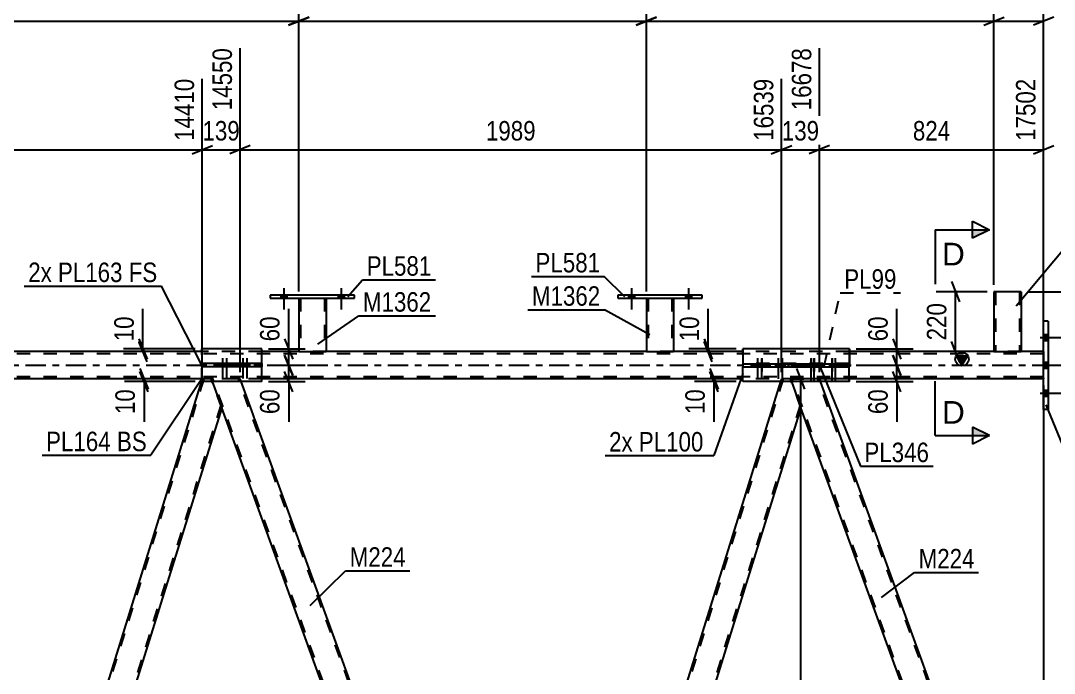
# Model space of a CAD drawing. Header units: millimetres. Extents: x 0 to 841, y 0 to 594.
# Drawn here: x 598.3 to 750.2, y 377.7 to 473.6 of the extents above; entities that cross this region are included whole.
import ezdxf

# ---------------------------------------------------------------- set-up
doc = ezdxf.new("R2010")
doc.units = ezdxf.units.MM
doc.linetypes.add('DXK_LINE_DOT2', pattern=[3.9198, 1.9599, -1.9599])
doc.linetypes.add('DXK_LINE_DOT3', pattern=[5.9187, 2.979, -0.9799, 0.9799, -0.9799])
doc.styles.add('Arial', font='ARIAL.TTF', dxfattribs={"height": 0.2})
doc.styles.add('Arial Narrow', font='ARIALN.TTF', dxfattribs={"height": 0.2})

# ---------------------------------------------------------------- blocks, each defined once
blk = doc.blocks.new('Part-122569384-5553 - 5043')
at = {"color": 7, "linetype": 'DXK_LINE_DOT2'}
for p, q in [((704.43, 420.58), (704.43, 425.38)), ((720.08, 425.38), (704.43, 425.38)), ((720.08, 424.98), (720.08, 420.98)), ((720.06, 420.58), (704.43, 420.58))]:
    blk.add_line(p, q, dxfattribs=at)
at = {"color": 2, "linetype": 'Continuous'}
for p, q in [((720.06, 425.38), (720.08, 425.38)), ((720.08, 425.38), (720.08, 424.98)), ((720.08, 420.58), (720.08, 420.98)), ((720.08, 420.58), (720.06, 420.58))]:
    blk.add_line(p, q, dxfattribs=at)
blk = doc.blocks.new('Part-122569384-5128 - 5043')
at = {"color": 7, "linetype": 'DXK_LINE_DOT2'}
for p, q in [((710.34, 420.98), (673.53, 302.86)), ((710.09, 420.98), (709.97, 420.58)), ((711.41, 420.98), (710.09, 420.98)), ((711.56, 420.58), (711.41, 420.98)), ((712.82, 417.1), (676, 298.98)), ((673.81, 304.57), (673.39, 303.23)), ((678, 304.57), (676.26, 298.98)), ((674.94, 298.98), (673.39, 303.23)), ((676.26, 298.98), (674.94, 298.98))]:
    blk.add_line(p, q, dxfattribs=at)
at = {"color": 2, "linetype": 'Continuous'}
for p, q in [((709.97, 420.58), (673.81, 304.57)), ((711.56, 420.58), (712.96, 416.73)), ((712.96, 416.73), (678, 304.57))]:
    blk.add_line(p, q, dxfattribs=at)
blk = doc.blocks.new('Part-122569384-5507 - 5043')
at = {"color": 2, "linetype": 'Continuous'}
for p, q in [((633.7, 425.38), (624.92, 425.38)), ((624.92, 425.38), (624.92, 420.58)), ((633.7, 423.22), (633.7, 425.38)), ((633.7, 420.58), (633.7, 422.74)), ((633.7, 420.58), (624.92, 420.58))]:
    blk.add_line(p, q, dxfattribs=at)
at = {"color": 7, "linetype": 'DXK_LINE_DOT2'}
blk.add_line((633.7, 422.74), (633.7, 423.22), dxfattribs=at)
blk = doc.blocks.new('Part-122569384-5113 - 5043')
at = {"color": 7, "linetype": 'DXK_LINE_DOT2'}
for p, q in [((630.53, 420.98), (626.28, 420.98)), ((627.82, 416.73), (626.28, 420.98)), ((670.94, 298.98), (626.53, 420.98)), ((674.68, 298.98), (630.28, 420.98)), ((630.68, 420.58), (630.53, 420.98)), ((670.68, 298.98), (668.64, 304.57)), ((674.94, 298.98), (672.9, 304.57)), ((674.94, 298.98), (670.68, 298.98))]:
    blk.add_line(p, q, dxfattribs=at)
at = {"color": 2, "linetype": 'Continuous'}
for p, q in [((672.9, 304.57), (630.68, 420.58)), ((668.64, 304.57), (627.82, 416.73))]:
    blk.add_line(p, q, dxfattribs=at)
blk = doc.blocks.new('Part-122569384-5138 - 5043')
at = {"color": 7, "linetype": 'DXK_LINE_DOT2'}
for p, q in [((711.41, 420.98), (715.67, 420.98)), ((712.96, 416.73), (711.41, 420.98)), ((756.07, 298.98), (711.67, 420.98)), ((759.82, 298.98), (715.41, 420.98)), ((715.67, 420.98), (715.81, 420.58)), ((759.76, 298.98), (759.92, 298.98))]:
    blk.add_line(p, q, dxfattribs=at)
at = {"color": 2, "linetype": 'Continuous'}
for p, q in [((760.07, 298.98), (715.81, 420.58)), ((755.82, 298.98), (712.96, 416.73)), ((759.76, 298.98), (755.82, 298.98)), ((760.03, 298.98), (759.76, 298.98)), ((760.07, 298.98), (760.03, 298.98))]:
    blk.add_line(p, q, dxfattribs=at)
blk = doc.blocks.new('Part-122569384-5143 - 5043')
at = {"color": 2, "linetype": 'Continuous'}
for p, q in [((624.92, 420.84), (588.26, 303.23)), ((626.42, 420.58), (627.82, 416.73)), ((627.82, 416.73), (591.12, 298.98)), ((589.8, 298.98), (588.26, 303.23)), ((591.08, 298.98), (589.8, 298.98)), ((591.12, 298.98), (591.08, 298.98))]:
    blk.add_line(p, q, dxfattribs=at)
at = {"color": 7, "linetype": 'DXK_LINE_DOT2'}
for p, q in [((625.21, 420.98), (588.39, 302.86)), ((624.96, 420.98), (624.92, 420.84)), ((626.28, 420.98), (624.96, 420.98)), ((626.42, 420.58), (626.28, 420.98)), ((627.69, 417.1), (590.87, 298.98)), ((591.12, 298.98), (591.12, 298.98))]:
    blk.add_line(p, q, dxfattribs=at)
blk = doc.blocks.new('Part-122569384-5220 - 5043')
at = {"linetype": 'Continuous'}
blk.add_hatch(color=2, dxfattribs=at).paths.add_polyline_path([(736.62, 422.98), (735.82, 424.38), (737.42, 424.38)])
at = {"color": 7, "linetype": 'DXK_LINE_DOT2'}
for p, q in [((748.62, 424.66), (48.55, 424.66)), ((633.7, 424.98), (624.92, 424.98)), ((643.16, 424.98), (639.16, 424.98)), ((694.24, 424.98), (690.24, 424.98)), ((720.06, 424.98), (704.41, 424.98)), ((745.32, 424.98), (741.32, 424.98)), ((748.62, 424.98), (748.62, 420.98)), ((748.62, 421.3), (48.55, 421.3)), ((720.06, 420.98), (199.29, 420.98)), ((633.7, 420.98), (624.92, 420.98))]:
    blk.add_line(p, q, dxfattribs=at)
at = {"color": 2, "linetype": 'Continuous'}
for p, q in [((624.92, 424.98), (592.08, 424.98)), ((639.16, 424.98), (633.7, 424.98)), ((690.24, 424.98), (643.16, 424.98)), ((704.41, 424.98), (694.24, 424.98)), ((741.32, 424.98), (720.06, 424.98)), ((736.62, 422.98), (735.82, 424.38)), ((735.82, 424.38), (737.42, 424.38)), ((737.42, 424.38), (736.62, 422.98)), ((748.62, 424.98), (745.32, 424.98)), ((624.92, 420.98), (545.4, 420.98)), ((704.41, 420.98), (633.7, 420.98)), ((748.62, 420.98), (720.06, 420.98))]:
    blk.add_line(p, q, dxfattribs=at)
at = {"color": 7, "linetype": 'DXK_LINE_DOT3'}
blk.add_line((48.55, 422.98), (748.62, 422.98), dxfattribs=at)
at = {"color": 2, "linetype": 'Continuous'}
blk.add_circle((736.62, 423.88), 1, dxfattribs=at)
blk = doc.blocks.new('Bolt-122569384-5239 - 5043')
at = {"linetype": 'Continuous'}
for points in [[(687.6, 432.82), (688.48, 432.82), (688.48, 433.3), (687.6, 433.3)], [(696, 432.82), (696.88, 432.82), (696.88, 433.3), (696, 433.3)]]:
    blk.add_hatch(color=1, dxfattribs=at).paths.add_polyline_path(points)
at = {"color": 1, "linetype": 'Continuous'}
for p, q in [((687.6, 433.3), (687.6, 432.82)), ((688.04, 434.3), (688.04, 431.18)), ((688.48, 433.3), (688.48, 432.82)), ((696, 433.3), (696, 432.82)), ((696.44, 434.3), (696.44, 431.18)), ((696.88, 433.3), (696.88, 432.82))]:
    blk.add_line(p, q, dxfattribs=at)
blk = doc.blocks.new('Bolt-122569384-5240 - 5043')
at = {"linetype": 'Continuous'}
for points in [[(687.6, 432.82), (688.48, 432.82), (688.48, 433.3), (687.6, 433.3)], [(696, 432.82), (696.88, 432.82), (696.88, 433.3), (696, 433.3)]]:
    blk.add_hatch(color=1, dxfattribs=at).paths.add_polyline_path(points)
at = {"color": 1, "linetype": 'Continuous'}
for p, q in [((687.6, 433.3), (687.6, 432.82)), ((688.04, 434.3), (688.04, 431.18)), ((688.48, 433.3), (688.48, 432.82)), ((696, 433.3), (696, 432.82)), ((696.44, 434.3), (696.44, 431.18)), ((696.88, 433.3), (696.88, 432.82))]:
    blk.add_line(p, q, dxfattribs=at)
blk = doc.blocks.new('Bolt-122569384-5241 - 5043')
at = {"linetype": 'Continuous'}
for points in [[(636.52, 432.82), (637.4, 432.82), (637.4, 433.3), (636.52, 433.3)], [(644.92, 432.82), (645.8, 432.82), (645.8, 433.3), (644.92, 433.3)]]:
    blk.add_hatch(color=1, dxfattribs=at).paths.add_polyline_path(points)
at = {"color": 1, "linetype": 'Continuous'}
for p, q in [((636.52, 433.3), (636.52, 432.82)), ((636.96, 434.3), (636.96, 431.18)), ((637.4, 433.3), (637.4, 432.82)), ((644.92, 433.3), (644.92, 432.82)), ((645.36, 434.3), (645.36, 431.18)), ((645.8, 433.3), (645.8, 432.82))]:
    blk.add_line(p, q, dxfattribs=at)
blk = doc.blocks.new('Part-122569384-5256 - 5043')
at = {"color": 2, "linetype": 'Continuous'}
for p, q in [((749.26, 429.48), (748.62, 429.48)), ((748.62, 416.48), (748.62, 429.48)), ((749.26, 429.48), (749.26, 416.48)), ((749.26, 416.48), (748.62, 416.48))]:
    blk.add_line(p, q, dxfattribs=at)
blk = doc.blocks.new('Part-122569384-5305 - 5043')
at = {"color": 2, "linetype": 'Continuous'}
for p, q in [((686.04, 433.3), (686.04, 432.82)), ((698.44, 433.3), (686.04, 433.3)), ((698.44, 432.82), (698.44, 433.3)), ((686.04, 432.82), (698.44, 432.82))]:
    blk.add_line(p, q, dxfattribs=at)
blk = doc.blocks.new('Part-122569384-5310 - 5043')
at = {"color": 2, "linetype": 'Continuous'}
for p, q in [((690.24, 432.82), (690.24, 424.98)), ((694.24, 432.82), (694.24, 424.98)), ((690.24, 424.98), (694.24, 424.98))]:
    blk.add_line(p, q, dxfattribs=at)
at = {"color": 7, "linetype": 'DXK_LINE_DOT2'}
for p, q in [((690.24, 432.82), (694.24, 432.82)), ((690.24, 432.82), (690.24, 432.82)), ((690.24, 432.82), (690.24, 432.82)), ((690.48, 432.82), (690.48, 424.98)), ((694, 432.82), (694, 424.98)), ((694.24, 432.82), (694.24, 432.82)), ((694.24, 432.82), (694.24, 432.82)), ((693.94, 424.98), (693.98, 424.98)), ((693.94, 424.98), (693.98, 424.98)), ((693.98, 424.98), (694, 424.98)), ((693.98, 424.98), (694, 424.98))]:
    blk.add_line(p, q, dxfattribs=at)
blk = doc.blocks.new('Part-122569384-5315 - 5043')
at = {"color": 2, "linetype": 'Continuous'}
for p, q in [((634.96, 433.3), (634.96, 432.82)), ((647.36, 433.3), (634.96, 433.3)), ((647.36, 432.82), (647.36, 433.3)), ((634.96, 432.82), (647.36, 432.82))]:
    blk.add_line(p, q, dxfattribs=at)
blk = doc.blocks.new('Part-122569384-5320 - 5043')
at = {"color": 2, "linetype": 'Continuous'}
for p, q in [((639.16, 432.82), (639.16, 424.98)), ((643.16, 432.82), (643.16, 424.98)), ((639.16, 424.98), (643.16, 424.98))]:
    blk.add_line(p, q, dxfattribs=at)
at = {"color": 7, "linetype": 'DXK_LINE_DOT2'}
for p, q in [((639.16, 432.82), (643.16, 432.82)), ((639.16, 432.82), (639.16, 432.82)), ((639.16, 432.82), (639.16, 432.82)), ((639.4, 432.82), (639.4, 424.98)), ((642.92, 432.82), (642.92, 424.98)), ((643.16, 432.82), (643.16, 432.82)), ((643.16, 432.82), (643.16, 432.82)), ((642.86, 424.98), (642.9, 424.98)), ((642.86, 424.98), (642.9, 424.98)), ((642.9, 424.98), (642.92, 424.98)), ((642.9, 424.98), (642.92, 424.98))]:
    blk.add_line(p, q, dxfattribs=at)
blk = doc.blocks.new('Bolt-122569384-5468 - 5043')
at = {"linetype": 'Continuous'}
for points in [[(714.77, 423.16), (714.05, 423.16), (714.05, 422.68), (714.77, 422.68)], [(715.22, 423.16), (714.5, 423.16), (714.5, 422.68), (715.22, 422.68)], [(717.86, 423.16), (717.14, 423.16), (717.14, 422.68), (717.86, 422.68)], [(718.32, 423.16), (717.6, 423.16), (717.6, 422.68), (718.32, 422.68)]]:
    blk.add_hatch(color=1, dxfattribs=at).paths.add_polyline_path(points)
at = {"color": 1, "linetype": 'Continuous'}
for p, q in [((714.41, 423.96), (714.41, 420.76)), ((714.86, 423.96), (714.86, 420.76)), ((717.5, 423.96), (717.5, 420.76)), ((717.96, 423.96), (717.96, 420.76)), ((714.05, 423.16), (714.05, 422.68)), ((714.5, 423.16), (714.5, 422.68)), ((714.77, 423.16), (714.77, 422.68)), ((715.22, 423.16), (715.22, 422.68)), ((717.14, 423.16), (717.14, 422.68)), ((717.6, 423.16), (717.6, 422.68)), ((717.86, 423.16), (717.86, 422.68)), ((718.32, 423.16), (718.32, 422.68))]:
    blk.add_line(p, q, dxfattribs=at)
blk = doc.blocks.new('Part-122569384-5474 - 5043')
at = {"color": 2, "linetype": 'Continuous'}
for p, q in [((624.92, 422.74), (624.92, 423.22)), ((633.7, 423.22), (624.92, 423.22)), ((633.7, 422.74), (624.92, 422.74)), ((627.29, 422.74), (627.29, 423.22)), ((633.7, 422.74), (633.7, 423.22))]:
    blk.add_line(p, q, dxfattribs=at)
blk = doc.blocks.new('Bolt-122569384-5359 - 5043')
at = {"linetype": 'Continuous'}
for points in [[(749.26, 426.64), (749.26, 427.52), (748.62, 427.52), (748.62, 426.64)], [(749.26, 426.64), (749.26, 427.52), (748.62, 427.52), (748.62, 426.64)], [(749.26, 426.64), (749.26, 427.52), (748.62, 427.52), (748.62, 426.64)], [(749.26, 422.54), (749.26, 423.42), (748.62, 423.42), (748.62, 422.54)], [(749.26, 422.54), (749.26, 423.42), (748.62, 423.42), (748.62, 422.54)], [(749.26, 418.44), (749.26, 419.32), (748.62, 419.32), (748.62, 418.44)], [(749.26, 418.44), (749.26, 419.32), (748.62, 419.32), (748.62, 418.44)], [(749.26, 418.44), (749.26, 419.32), (748.62, 419.32), (748.62, 418.44)]]:
    blk.add_hatch(color=1, dxfattribs=at).paths.add_polyline_path(points)
at = {"color": 1, "linetype": 'Continuous'}
for p, q in [((748.1, 427.08), (751.42, 427.08)), ((748.1, 427.08), (751.42, 427.08)), ((748.1, 427.08), (751.42, 427.08)), ((748.62, 427.52), (749.26, 427.52)), ((748.62, 427.52), (749.26, 427.52)), ((748.62, 427.52), (749.26, 427.52)), ((748.62, 426.64), (749.26, 426.64)), ((748.62, 426.64), (749.26, 426.64)), ((748.62, 426.64), (749.26, 426.64)), ((748.1, 422.98), (751.42, 422.98)), ((748.1, 422.98), (751.42, 422.98)), ((748.62, 423.42), (749.26, 423.42)), ((748.62, 423.42), (749.26, 423.42)), ((748.62, 422.54), (749.26, 422.54)), ((748.62, 422.54), (749.26, 422.54)), ((748.62, 419.32), (749.26, 419.32)), ((748.62, 419.32), (749.26, 419.32)), ((748.62, 419.32), (749.26, 419.32)), ((748.1, 418.88), (751.42, 418.88)), ((748.1, 418.88), (751.42, 418.88)), ((748.1, 418.88), (751.42, 418.88)), ((748.62, 418.44), (749.26, 418.44)), ((748.62, 418.44), (749.26, 418.44)), ((748.62, 418.44), (749.26, 418.44))]:
    blk.add_line(p, q, dxfattribs=at)
blk = doc.blocks.new('Part-122569384-5376 - 5043')
at = {"color": 7, "linetype": 'DXK_LINE_DOT2'}
for p, q in [((720.08, 423.22), (704.43, 423.22)), ((704.43, 423.22), (704.43, 422.74)), ((720.08, 422.74), (704.43, 422.74)), ((711.14, 423.22), (711.14, 422.74)), ((713.51, 422.74), (713.51, 423.22)), ((720.08, 423.22), (720.08, 422.74))]:
    blk.add_line(p, q, dxfattribs=at)
blk = doc.blocks.new('Part-122569384-5409 - 5043')
at = {"color": 2, "linetype": 'Continuous'}
for p, q in [((741.32, 433.78), (741.32, 424.98)), ((745.32, 433.78), (741.32, 433.78)), ((745.32, 433.78), (745.32, 424.98)), ((741.32, 424.98), (745.32, 424.98))]:
    blk.add_line(p, q, dxfattribs=at)
at = {"color": 7, "linetype": 'DXK_LINE_DOT2'}
for p, q in [((741.56, 433.78), (741.56, 424.98)), ((745.01, 433.78), (745.02, 433.78)), ((745.02, 433.78), (745.06, 433.78)), ((745.06, 433.78), (745.08, 433.78)), ((745.08, 433.78), (745.08, 424.98)), ((745.06, 424.98), (745.02, 424.98)), ((745.06, 424.98), (745.02, 424.98)), ((745.08, 424.98), (745.06, 424.98)), ((745.06, 424.98), (745.08, 424.98))]:
    blk.add_line(p, q, dxfattribs=at)
blk = doc.blocks.new('Part-122569384-5425 - 5043')
at = {"color": 2, "linetype": 'Continuous'}
for p, q in [((720.06, 423.16), (704.41, 423.16)), ((704.41, 423.16), (704.41, 422.68)), ((720.06, 422.68), (704.41, 422.68)), ((711.13, 422.68), (711.13, 423.16)), ((713.48, 422.68), (713.48, 423.16)), ((720.06, 422.68), (720.06, 423.16))]:
    blk.add_line(p, q, dxfattribs=at)
blk = doc.blocks.new('Part-122569384-5430 - 5043')
at = {"color": 2, "linetype": 'Continuous'}
for p, q in [((720.06, 425.38), (704.41, 425.38)), ((704.41, 425.38), (704.41, 423.16)), ((720.06, 425.38), (720.06, 423.16)), ((704.41, 420.58), (704.41, 422.68)), ((720.06, 420.58), (720.06, 422.68)), ((720.06, 420.58), (704.41, 420.58))]:
    blk.add_line(p, q, dxfattribs=at)
at = {"color": 7, "linetype": 'DXK_LINE_DOT2'}
for p, q in [((704.41, 423.16), (704.41, 422.68)), ((720.06, 422.68), (720.06, 423.16))]:
    blk.add_line(p, q, dxfattribs=at)
blk = doc.blocks.new('Bolt-122569384-5467 - 5043')
at = {"linetype": 'Continuous'}
for points in [[(706.93, 423.16), (706.21, 423.16), (706.21, 422.68), (706.93, 422.68)], [(707.53, 423.16), (706.81, 423.16), (706.81, 422.68), (707.53, 422.68)], [(709.95, 423.16), (709.23, 423.16), (709.23, 422.68), (709.95, 422.68)], [(710.55, 423.16), (709.83, 423.16), (709.83, 422.68), (710.55, 422.68)]]:
    blk.add_hatch(color=1, dxfattribs=at).paths.add_polyline_path(points)
at = {"color": 1, "linetype": 'Continuous'}
for p, q in [((706.57, 423.96), (706.57, 420.96)), ((707.17, 423.96), (707.17, 420.96)), ((709.59, 423.96), (709.59, 420.96)), ((710.19, 423.96), (710.19, 420.96)), ((706.21, 423.16), (706.21, 422.68)), ((706.81, 423.16), (706.81, 422.68)), ((706.93, 423.16), (706.93, 422.68)), ((707.53, 423.16), (707.53, 422.68)), ((709.23, 423.16), (709.23, 422.68)), ((709.83, 423.16), (709.83, 422.68)), ((709.95, 423.16), (709.95, 422.68)), ((710.55, 423.16), (710.55, 422.68))]:
    blk.add_line(p, q, dxfattribs=at)
blk = doc.blocks.new('Bolt-122569384-5497 - 5043')
at = {"linetype": 'Continuous'}
for points in [[(636.52, 432.82), (637.4, 432.82), (637.4, 433.3), (636.52, 433.3)], [(644.92, 432.82), (645.8, 432.82), (645.8, 433.3), (644.92, 433.3)]]:
    blk.add_hatch(color=1, dxfattribs=at).paths.add_polyline_path(points)
at = {"color": 1, "linetype": 'Continuous'}
for p, q in [((636.52, 433.3), (636.52, 432.82)), ((636.96, 434.3), (636.96, 431.18)), ((637.4, 433.3), (637.4, 432.82)), ((644.92, 433.3), (644.92, 432.82)), ((645.36, 434.3), (645.36, 431.18)), ((645.8, 433.3), (645.8, 432.82))]:
    blk.add_line(p, q, dxfattribs=at)
blk = doc.blocks.new('Bolt-122569384-5508 - 5043')
at = {"linetype": 'Continuous'}
for points in [[(628.28, 423.22), (627.56, 423.22), (627.56, 422.74), (628.28, 422.74)], [(628.88, 423.22), (628.16, 423.22), (628.16, 422.74), (628.88, 422.74)], [(631.29, 423.22), (630.57, 423.22), (630.57, 422.74), (631.29, 422.74)], [(631.89, 423.22), (631.17, 423.22), (631.17, 422.74), (631.89, 422.74)]]:
    blk.add_hatch(color=1, dxfattribs=at).paths.add_polyline_path(points)
at = {"color": 1, "linetype": 'Continuous'}
for p, q in [((627.92, 424.02), (627.92, 421.02)), ((628.52, 424.02), (628.52, 421.02)), ((630.93, 424.02), (630.93, 421.02)), ((631.53, 424.02), (631.53, 421.02)), ((627.56, 423.22), (627.56, 422.74)), ((628.16, 423.22), (628.16, 422.74)), ((628.28, 423.22), (628.28, 422.74)), ((628.88, 423.22), (628.88, 422.74)), ((630.57, 423.22), (630.57, 422.74)), ((631.17, 423.22), (631.17, 422.74)), ((631.29, 423.22), (631.29, 422.74)), ((631.89, 423.22), (631.89, 422.74))]:
    blk.add_line(p, q, dxfattribs=at)
blk = doc.blocks.new('Part-122569384-5514 - 5043')
at = {"color": 7, "linetype": 'DXK_LINE_DOT2'}
for p, q in [((633.7, 423.22), (624.92, 423.22)), ((624.92, 423.22), (624.92, 422.74)), ((633.7, 422.74), (624.92, 422.74)), ((627.29, 423.22), (627.29, 422.74)), ((633.7, 423.22), (633.7, 422.74))]:
    blk.add_line(p, q, dxfattribs=at)
blk = doc.blocks.new('Part-122569384-5519 - 5043')
at = {"color": 7, "linetype": 'DXK_LINE_DOT2'}
for p, q in [((624.92, 420.58), (624.92, 425.38)), ((633.7, 425.38), (624.92, 425.38)), ((633.7, 420.98), (633.7, 424.98)), ((633.7, 420.58), (624.92, 420.58))]:
    blk.add_line(p, q, dxfattribs=at)
at = {"color": 2, "linetype": 'Continuous'}
for p, q in [((633.7, 425.38), (633.7, 425.38)), ((633.7, 424.98), (633.7, 425.38)), ((633.7, 420.58), (633.7, 420.98)), ((633.7, 420.58), (633.7, 420.58))]:
    blk.add_line(p, q, dxfattribs=at)
blk = doc.blocks.new('Bolt-122569384-5520 - 5043')
at = {"color": 1, "linetype": 'DXK_LINE_DOT2'}
for p, q in [((627.92, 424.02), (627.92, 421.02)), ((628.52, 424.02), (628.52, 421.02)), ((630.93, 424.02), (630.93, 421.02)), ((631.53, 424.02), (631.53, 421.02)), ((627.56, 423.22), (627.56, 422.74)), ((628.16, 423.22), (628.16, 422.74)), ((628.28, 423.22), (628.28, 422.74)), ((628.88, 423.22), (628.88, 422.74)), ((630.57, 423.22), (630.57, 422.74)), ((631.17, 423.22), (631.17, 422.74)), ((631.29, 423.22), (631.29, 422.74)), ((631.89, 423.22), (631.89, 422.74))]:
    blk.add_line(p, q, dxfattribs=at)
blk = doc.blocks.new('Bolt-122569384-5554 - 5043')
at = {"color": 1, "linetype": 'DXK_LINE_DOT2'}
for p, q in [((706.59, 424.02), (706.59, 421.02)), ((707.19, 424.02), (707.19, 421.02)), ((709.61, 424.02), (709.61, 421.02)), ((710.21, 424.02), (710.21, 421.02)), ((706.23, 423.22), (706.23, 422.74)), ((706.83, 423.22), (706.83, 422.74)), ((706.95, 423.22), (706.95, 422.74)), ((707.55, 423.22), (707.55, 422.74)), ((709.25, 423.22), (709.25, 422.74)), ((709.85, 423.22), (709.85, 422.74)), ((709.97, 423.22), (709.97, 422.74)), ((710.57, 423.22), (710.57, 422.74))]:
    blk.add_line(p, q, dxfattribs=at)
blk = doc.blocks.new('Bolt-122569384-5555 - 5043')
at = {"color": 1, "linetype": 'DXK_LINE_DOT2'}
for p, q in [((714.43, 424.02), (714.43, 421.02)), ((714.89, 424.02), (714.89, 421.02)), ((717.52, 424.02), (717.52, 421.02)), ((717.98, 424.02), (717.98, 421.02)), ((714.07, 423.22), (714.07, 422.74)), ((714.53, 423.22), (714.53, 422.74)), ((714.79, 423.22), (714.79, 422.74)), ((715.25, 423.22), (715.25, 422.74)), ((717.16, 423.22), (717.16, 422.74)), ((717.62, 423.22), (717.62, 422.74)), ((717.88, 423.22), (717.88, 422.74)), ((718.34, 423.22), (718.34, 422.74))]:
    blk.add_line(p, q, dxfattribs=at)
blk = doc.blocks.new('StraightDimension-122569384-6138 - 5043')
at = {"color": 7, "linetype": 'Continuous'}
for p, q in [((630.53, 421.98), (630.53, 469.61)), ((624.96, 421.98), (624.96, 465.11)), ((623.46, 454.07), (626.46, 455.27)), ((624.96, 454.67), (630.53, 454.67)), ((632.03, 455.27), (629.03, 454.07))]:
    blk.add_line(p, q, dxfattribs=at)
at = {"color": 0}
blk.add_wipeout([(631.09, 455.42), (631.09, 459.62), (624.4, 459.62), (624.4, 455.42)], dxfattribs=at)
at = {"color": 3, "style": 'Arial Narrow'}
blk.add_text('139', height=2.863, dxfattribs=at).set_placement((625, 456.02))
at = {"color": 0, "linetype": 'Continuous'}
blk.add_wipeout([(629.93, 470.21), (625.73, 470.21), (625.73, 459.87), (629.93, 459.87)], dxfattribs=at)
at = {"color": 3, "linetype": 'Continuous', "style": 'Arial Narrow'}
blk.add_text('14550', height=2.863, rotation=90.0002, dxfattribs=at).set_placement((629.33, 460.47))
blk = doc.blocks.new('StraightDimension-122569384-6088 - 5043')
at = {"color": 7, "linetype": 'Continuous'}
for p, q in [((715.67, 421.98), (715.67, 469.61)), ((748.62, 425.98), (748.62, 465.11)), ((717.17, 455.27), (714.17, 454.07)), ((715.67, 454.67), (748.62, 454.67)), ((747.12, 454.07), (750.12, 455.27))]:
    blk.add_line(p, q, dxfattribs=at)
at = {"color": 0, "linetype": 'Continuous'}
blk.add_wipeout([(748.02, 465.71), (743.82, 465.71), (743.82, 455.37), (748.02, 455.37)], dxfattribs=at)
at = {"color": 0}
blk.add_wipeout([(735.49, 455.42), (735.49, 459.62), (728.8, 459.62), (728.8, 455.42)], dxfattribs=at)
at = {"color": 3, "linetype": 'Continuous', "style": 'Arial Narrow'}
blk.add_text('17502', height=2.863, rotation=90.0002, dxfattribs=at).set_placement((747.42, 455.97))
at = {"color": 3, "style": 'Arial Narrow'}
blk.add_text('824', height=2.863, dxfattribs=at).set_placement((729.4, 456.02))
blk = doc.blocks.new('StraightDimension-122569384-6355 - 5043')
at = {"color": 7, "linetype": 'Continuous'}
for p, q in [((713.54, 419.48), (712.34, 422.48)), ((720.22, 420.98), (710.09, 420.98)), ((712.94, 298.98), (712.94, 420.98)), ((712.34, 300.48), (713.54, 297.48)), ((720.22, 298.98), (710.09, 298.98))]:
    blk.add_line(p, q, dxfattribs=at)
at = {"color": 0}
blk.add_wipeout([(712.19, 364.24), (707.99, 364.24), (707.99, 355.72), (712.19, 355.72)], dxfattribs=at)
at = {"color": 3, "style": 'Arial Narrow'}
blk.add_text('3050', height=2.863, rotation=90.0002, dxfattribs=at).set_placement((711.59, 356.32))
blk = doc.blocks.new('StraightDimension-122569384-6100 - 5043')
at = {"color": 7, "linetype": 'Continuous'}
for p, q in [((715.67, 421.98), (715.67, 469.61)), ((710.09, 421.98), (710.09, 465.11)), ((708.59, 454.07), (711.59, 455.27)), ((710.09, 454.67), (715.67, 454.67)), ((717.17, 455.27), (714.17, 454.07))]:
    blk.add_line(p, q, dxfattribs=at)
at = {"color": 0}
blk.add_wipeout([(716.22, 455.42), (716.22, 459.62), (709.54, 459.62), (709.54, 455.42)], dxfattribs=at)
at = {"color": 3, "style": 'Arial Narrow'}
blk.add_text('139', height=2.863, dxfattribs=at).set_placement((710.14, 456.02))
at = {"color": 0, "linetype": 'Continuous'}
blk.add_wipeout([(715.07, 470.21), (710.87, 470.21), (710.87, 459.87), (715.07, 459.87)], dxfattribs=at)
at = {"color": 3, "linetype": 'Continuous', "style": 'Arial Narrow'}
blk.add_text('16678', height=2.863, rotation=90.0002, dxfattribs=at).set_placement((714.47, 460.47))
blk = doc.blocks.new('StraightDimension-122569384-5670 - 5043')
at = {"color": 7, "linetype": 'Continuous'}
for p, q in [((615.65, 426.88), (616.85, 423.88)), ((623.92, 425.38), (613.4, 425.38)), ((616.85, 423.48), (615.65, 426.48)), ((616.25, 424.98), (616.25, 425.38)), ((623.92, 424.98), (613.4, 424.98))]:
    blk.add_line(p, q, dxfattribs=at)
at = {"color": 0}
blk.add_wipeout([(615.5, 430.76), (611.3, 430.76), (611.3, 425.9), (615.5, 425.9)], dxfattribs=at)
at = {"color": 7, "linetype": 'Continuous'}
blk.add_line((616.25, 425.38), (616.25, 431.28), dxfattribs=at)
blk.add_line((616.25, 425.38), (616.25, 431.28), dxfattribs=at)
at = {"color": 3, "style": 'Arial Narrow'}
blk.add_text('10', height=2.863, rotation=90.0002, dxfattribs=at).set_placement((614.9, 426.5))
blk = doc.blocks.new('StraightDimension-122569384-15900 - 5043')
at = {"color": 7, "linetype": 'Continuous'}
for p, q in [((698.72, 426.88), (699.92, 423.88)), ((703.43, 425.38), (696.47, 425.38)), ((699.92, 423.48), (698.72, 426.48)), ((699.32, 424.98), (699.32, 425.38)), ((703.41, 424.98), (696.47, 424.98))]:
    blk.add_line(p, q, dxfattribs=at)
at = {"color": 0}
blk.add_wipeout([(698.57, 430.76), (694.37, 430.76), (694.37, 425.9), (698.57, 425.9)], dxfattribs=at)
at = {"color": 7, "linetype": 'Continuous'}
blk.add_line((699.32, 425.38), (699.32, 431.29), dxfattribs=at)
blk.add_line((699.32, 425.38), (699.32, 431.29), dxfattribs=at)
at = {"color": 3, "style": 'Arial Narrow'}
blk.add_text('10', height=2.863, rotation=90.0002, dxfattribs=at).set_placement((697.97, 426.5))
blk = doc.blocks.new('StraightDimension-122569384-6476 - 5043')
at = {"color": 7, "linetype": 'Continuous'}
for p, q in [((588.08, 433.82), (588.08, 484.01)), ((639.16, 433.82), (639.16, 484.01)), ((589.58, 474.17), (586.58, 472.97)), ((637.66, 472.97), (640.66, 474.17)), ((588.08, 473.57), (639.16, 473.57))]:
    blk.add_line(p, q, dxfattribs=at)
at = {"color": 0, "linetype": 'Continuous'}
blk.add_wipeout([(638.56, 484.61), (634.36, 484.61), (634.36, 474.27), (638.56, 474.27)], dxfattribs=at)
at = {"color": 0}
blk.add_wipeout([(617.87, 474.32), (617.87, 478.52), (609.36, 478.52), (609.36, 474.32)], dxfattribs=at)
at = {"color": 3, "linetype": 'Continuous', "style": 'Arial Narrow'}
blk.add_text('14765', height=2.863, rotation=90.0002, dxfattribs=at).set_placement((637.96, 474.87))
at = {"color": 3, "style": 'Arial Narrow'}
blk.add_text('1277', height=2.863, dxfattribs=at).set_placement((609.96, 474.92))
blk = doc.blocks.new('StraightDimension-122569384-5874 - 5043')
at = {"color": 7, "linetype": 'Continuous'}
for p, q in [((811.8, 432.28), (810.6, 435.28)), ((746.32, 433.78), (813.6, 433.78)), ((811.2, 289.37), (811.2, 433.78)), ((810.6, 290.87), (811.8, 287.87)), ((682.14, 289.37), (813.6, 289.37))]:
    blk.add_line(p, q, dxfattribs=at)
at = {"color": 0}
blk.add_wipeout([(810.45, 365.83), (806.25, 365.83), (806.25, 357.32), (810.45, 357.32)], dxfattribs=at)
at = {"color": 3, "style": 'Arial Narrow'}
blk.add_text('3610', height=2.863, rotation=90.0002, dxfattribs=at).set_placement((809.85, 357.92))
blk = doc.blocks.new('StraightDimension-122569384-5645 - 5043')
at = {"color": 7, "linetype": 'Continuous'}
for p, q in [((615.81, 422.48), (617.01, 419.48)), ((623.92, 420.98), (613.56, 420.98)), ((617.01, 419.08), (615.81, 422.08)), ((616.41, 420.58), (616.41, 420.98)), ((623.92, 420.58), (613.56, 420.58))]:
    blk.add_line(p, q, dxfattribs=at)
at = {"color": 0}
blk.add_wipeout([(615.66, 420.05), (611.46, 420.05), (611.46, 415.2), (615.66, 415.2)], dxfattribs=at)
at = {"color": 7, "linetype": 'Continuous'}
blk.add_line((616.41, 420.58), (616.41, 414.67), dxfattribs=at)
blk.add_line((616.41, 420.58), (616.41, 414.67), dxfattribs=at)
at = {"color": 3, "style": 'Arial Narrow'}
blk.add_text('10', height=2.863, rotation=90.0002, dxfattribs=at).set_placement((615.06, 415.8))
blk = doc.blocks.new('StraightDimension-122569384-5743 - 5043')
at = {"color": 7, "linetype": 'Continuous'}
for p, q in [((726.45, 426.88), (727.65, 423.88)), ((721.06, 425.38), (729.45, 425.38)), ((727.05, 422.98), (727.05, 425.38)), ((727.65, 421.48), (726.45, 424.48)), ((721.06, 422.98), (729.45, 422.98))]:
    blk.add_line(p, q, dxfattribs=at)
at = {"color": 0}
blk.add_wipeout([(726.3, 430.76), (722.1, 430.76), (722.1, 425.9), (726.3, 425.9)], dxfattribs=at)
at = {"color": 7, "linetype": 'Continuous'}
blk.add_line((727.05, 425.38), (727.05, 431.29), dxfattribs=at)
blk.add_line((727.05, 425.38), (727.05, 431.29), dxfattribs=at)
at = {"color": 3, "style": 'Arial Narrow'}
blk.add_text('60', height=2.863, rotation=90.0002, dxfattribs=at).set_placement((725.7, 426.5))
blk = doc.blocks.new('StraightDimension-122569384-5755 - 5043')
at = {"color": 7, "linetype": 'Continuous'}
for p, q in [((726.45, 424.48), (727.65, 421.48)), ((721.06, 422.98), (729.45, 422.98)), ((727.05, 420.58), (727.05, 422.98)), ((727.65, 419.08), (726.45, 422.08)), ((721.06, 420.58), (729.45, 420.58))]:
    blk.add_line(p, q, dxfattribs=at)
at = {"color": 0}
blk.add_wipeout([(726.3, 420.05), (722.1, 420.05), (722.1, 415.2), (726.3, 415.2)], dxfattribs=at)
at = {"color": 7, "linetype": 'Continuous'}
blk.add_line((727.05, 420.58), (727.05, 414.67), dxfattribs=at)
blk.add_line((727.05, 420.58), (727.05, 414.67), dxfattribs=at)
at = {"color": 3, "style": 'Arial Narrow'}
blk.add_text('60', height=2.863, rotation=90.0002, dxfattribs=at).set_placement((725.7, 415.8))
blk = doc.blocks.new('StraightDimension-122569384-5863 - 5043')
at = {"color": 7, "linetype": 'Continuous'}
for p, q in [((735.07, 435.28), (736.27, 432.28)), ((740.32, 433.78), (732.82, 433.78)), ((735.67, 424.98), (735.67, 433.78)), ((736.27, 423.48), (735.07, 426.48)), ((740.32, 424.98), (732.82, 424.98))]:
    blk.add_line(p, q, dxfattribs=at)
at = {"color": 0}
blk.add_wipeout([(734.92, 432.72), (730.72, 432.72), (730.72, 426.04), (734.92, 426.04)], dxfattribs=at)
at = {"color": 3, "style": 'Arial Narrow'}
blk.add_text('220', height=2.863, rotation=90.0002, dxfattribs=at).set_placement((734.32, 426.64))
blk = doc.blocks.new('StraightDimension-122569384-5888 - 5043')
at = {"color": 7, "linetype": 'Continuous'}
for p, q in [((637.07, 426.88), (638.27, 423.88)), ((634.7, 425.38), (640.07, 425.38)), ((637.67, 422.98), (637.67, 425.38)), ((638.27, 421.48), (637.07, 424.48)), ((634.7, 422.98), (640.07, 422.98))]:
    blk.add_line(p, q, dxfattribs=at)
at = {"color": 0}
blk.add_wipeout([(636.92, 430.76), (632.72, 430.76), (632.72, 425.9), (636.92, 425.9)], dxfattribs=at)
at = {"color": 7, "linetype": 'Continuous'}
blk.add_line((637.67, 425.38), (637.67, 431.28), dxfattribs=at)
blk.add_line((637.67, 425.38), (637.67, 431.28), dxfattribs=at)
at = {"color": 3, "style": 'Arial Narrow'}
blk.add_text('60', height=2.863, rotation=90.0002, dxfattribs=at).set_placement((636.32, 426.5))
blk = doc.blocks.new('StraightDimension-122569384-5897 - 5043')
at = {"color": 7, "linetype": 'Continuous'}
for p, q in [((637.07, 424.48), (638.27, 421.48)), ((634.7, 422.98), (640.07, 422.98)), ((637.67, 420.58), (637.67, 422.98)), ((638.27, 419.08), (637.07, 422.08)), ((634.7, 420.58), (640.07, 420.58))]:
    blk.add_line(p, q, dxfattribs=at)
at = {"color": 0}
blk.add_wipeout([(636.92, 420.05), (632.72, 420.05), (632.72, 415.2), (636.92, 415.2)], dxfattribs=at)
at = {"color": 7, "linetype": 'Continuous'}
blk.add_line((637.67, 420.58), (637.67, 414.67), dxfattribs=at)
blk.add_line((637.67, 420.58), (637.67, 414.67), dxfattribs=at)
at = {"color": 3, "style": 'Arial Narrow'}
blk.add_text('60', height=2.863, rotation=90.0002, dxfattribs=at).set_placement((636.32, 415.8))
blk = doc.blocks.new('StraightDimension-122569384-6119 - 5043')
at = {"color": 7, "linetype": 'Continuous'}
for p, q in [((630.53, 421.98), (630.53, 469.61)), ((710.09, 421.98), (710.09, 465.11)), ((632.03, 455.27), (629.03, 454.07)), ((630.53, 454.67), (710.09, 454.67)), ((708.59, 454.07), (711.59, 455.27))]:
    blk.add_line(p, q, dxfattribs=at)
at = {"color": 0, "linetype": 'Continuous'}
blk.add_wipeout([(709.49, 465.71), (705.29, 465.71), (705.29, 455.37), (709.49, 455.37)], dxfattribs=at)
at = {"color": 0}
blk.add_wipeout([(674.57, 455.42), (674.57, 459.62), (666.06, 459.62), (666.06, 455.42)], dxfattribs=at)
at = {"color": 3, "linetype": 'Continuous', "style": 'Arial Narrow'}
blk.add_text('16539', height=2.863, rotation=90.0002, dxfattribs=at).set_placement((708.89, 455.97))
at = {"color": 3, "style": 'Arial Narrow'}
blk.add_text('1989', height=2.863, dxfattribs=at).set_placement((666.66, 456.02))
blk = doc.blocks.new('StraightDimension-122569384-6157 - 5043')
at = {"color": 7, "linetype": 'Continuous'}
for p, q in [((545.4, 421.98), (545.4, 469.61)), ((624.96, 421.98), (624.96, 465.11)), ((546.9, 455.27), (543.9, 454.07)), ((545.4, 454.67), (624.96, 454.67)), ((623.46, 454.07), (626.46, 455.27))]:
    blk.add_line(p, q, dxfattribs=at)
at = {"color": 0, "linetype": 'Continuous'}
blk.add_wipeout([(624.36, 465.71), (620.16, 465.71), (620.16, 455.37), (624.36, 455.37)], dxfattribs=at)
at = {"color": 0}
blk.add_wipeout([(589.44, 455.42), (589.44, 459.62), (580.92, 459.62), (580.92, 455.42)], dxfattribs=at)
at = {"color": 3, "linetype": 'Continuous', "style": 'Arial Narrow'}
blk.add_text('14410', height=2.863, rotation=90.0002, dxfattribs=at).set_placement((623.76, 455.97))
at = {"color": 3, "style": 'Arial Narrow'}
blk.add_text('1989', height=2.863, dxfattribs=at).set_placement((581.52, 456.02))
blk = doc.blocks.new('StraightDimension-122569384-6486 - 5043')
at = {"color": 7, "linetype": 'Continuous'}
for p, q in [((639.16, 433.82), (639.16, 484.01)), ((690.24, 433.82), (690.24, 484.01)), ((640.66, 474.17), (637.66, 472.97)), ((688.74, 472.97), (691.74, 474.17)), ((639.16, 473.57), (690.24, 473.57))]:
    blk.add_line(p, q, dxfattribs=at)
at = {"color": 0, "linetype": 'Continuous'}
blk.add_wipeout([(689.64, 484.61), (685.44, 484.61), (685.44, 474.27), (689.64, 474.27)], dxfattribs=at)
at = {"color": 0}
blk.add_wipeout([(668.95, 474.32), (668.95, 478.52), (660.44, 478.52), (660.44, 474.32)], dxfattribs=at)
at = {"color": 3, "linetype": 'Continuous', "style": 'Arial Narrow'}
blk.add_text('16042', height=2.863, rotation=90.0002, dxfattribs=at).set_placement((689.04, 474.87))
at = {"color": 3, "style": 'Arial Narrow'}
blk.add_text('1277', height=2.863, dxfattribs=at).set_placement((661.04, 474.92))
blk = doc.blocks.new('StraightDimension-122569384-6496 - 5043')
at = {"color": 7, "linetype": 'Continuous'}
for p, q in [((690.24, 433.82), (690.24, 484.01)), ((741.32, 434.78), (741.32, 484.01)), ((691.74, 474.17), (688.74, 472.97)), ((739.82, 472.97), (742.82, 474.17)), ((690.24, 473.57), (741.32, 473.57))]:
    blk.add_line(p, q, dxfattribs=at)
at = {"color": 0, "linetype": 'Continuous'}
blk.add_wipeout([(740.72, 484.61), (736.52, 484.61), (736.52, 474.27), (740.72, 474.27)], dxfattribs=at)
at = {"color": 0}
blk.add_wipeout([(720.03, 474.32), (720.03, 478.52), (711.52, 478.52), (711.52, 474.32)], dxfattribs=at)
at = {"color": 3, "linetype": 'Continuous', "style": 'Arial Narrow'}
blk.add_text('17319', height=2.863, rotation=90.0002, dxfattribs=at).set_placement((740.12, 474.87))
at = {"color": 3, "style": 'Arial Narrow'}
blk.add_text('1277', height=2.863, dxfattribs=at).set_placement((712.12, 474.92))
blk = doc.blocks.new('StraightDimension-122569384-6506 - 5043')
at = {"color": 7, "linetype": 'Continuous'}
for p, q in [((748.62, 425.98), (748.62, 488.51)), ((741.32, 434.78), (741.32, 484.01)), ((739.82, 472.97), (742.82, 474.17)), ((750.12, 474.17), (747.12, 472.97)), ((741.32, 473.57), (748.62, 473.57))]:
    blk.add_line(p, q, dxfattribs=at)
at = {"color": 0}
blk.add_wipeout([(748.31, 474.32), (748.31, 478.52), (741.63, 478.52), (741.63, 474.32)], dxfattribs=at)
at = {"color": 3, "style": 'Arial Narrow'}
blk.add_text('183', height=2.863, dxfattribs=at).set_placement((742.23, 474.92))
at = {"color": 0, "linetype": 'Continuous'}
blk.add_wipeout([(748.02, 489.11), (743.82, 489.11), (743.82, 478.77), (748.02, 478.77)], dxfattribs=at)
at = {"color": 3, "linetype": 'Continuous', "style": 'Arial Narrow'}
blk.add_text('17502', height=2.863, rotation=90.0002, dxfattribs=at).set_placement((747.42, 479.37))
blk = doc.blocks.new('StraightDimension-122569384-6549 - 5043')
at = {"color": 7, "linetype": 'Continuous'}
for p, q in [((748.62, 419.98), (748.62, 353.06)), ((791.41, 299.98), (791.41, 358.31)), ((750.12, 356.06), (747.12, 354.86)), ((789.91, 354.86), (792.91, 356.06)), ((748.62, 355.46), (791.41, 355.46))]:
    blk.add_line(p, q, dxfattribs=at)
at = {"color": 0}
blk.add_wipeout([(774.27, 356.21), (774.27, 360.41), (765.76, 360.41), (765.76, 356.21)], dxfattribs=at)
at = {"color": 3, "style": 'Arial Narrow'}
blk.add_text('1427', height=2.863, dxfattribs=at).set_placement((766.36, 356.81))
blk = doc.blocks.new('StraightDimension-122569384-15923 - 5043')
at = {"color": 7, "linetype": 'Continuous'}
for p, q in [((699.57, 422.48), (700.77, 419.48)), ((703.41, 420.98), (697.32, 420.98)), ((700.77, 419.08), (699.57, 422.08)), ((700.17, 420.58), (700.17, 420.98)), ((703.41, 420.58), (697.32, 420.58))]:
    blk.add_line(p, q, dxfattribs=at)
at = {"color": 0}
blk.add_wipeout([(699.42, 420.05), (695.22, 420.05), (695.22, 415.2), (699.42, 415.2)], dxfattribs=at)
at = {"color": 7, "linetype": 'Continuous'}
blk.add_line((700.17, 420.58), (700.17, 414.67), dxfattribs=at)
blk.add_line((700.17, 420.58), (700.17, 414.67), dxfattribs=at)
at = {"color": 3, "style": 'Arial Narrow'}
blk.add_text('10', height=2.863, rotation=90.0002, dxfattribs=at).set_placement((698.82, 415.8))
blk = doc.blocks.new('Mark-122569384-5134 - 5043')
at = {"color": 0}
blk.add_wipeout([(738.47, 393.12), (738.47, 396.12), (730.25, 396.12), (730.25, 393.12)], dxfattribs=at)
blk.add_wipeout([(738.47, 393.12), (738.47, 396.12), (730.25, 396.12), (730.25, 393.12)], dxfattribs=at)
at = {"color": 30, "linetype": 'Continuous'}
for p, q in [((724.78, 388.83), (729.65, 392.52)), ((729.65, 392.52), (739.07, 392.52))]:
    blk.add_line(p, q, dxfattribs=at)
at = {"color": 3, "style": 'Arial Narrow'}
blk.add_text('M224', height=2.863, dxfattribs=at).set_placement((730.25, 393.12))
blk = doc.blocks.new('Mark-122569384-5421 - 5043')
at = {"color": 0}
blk.add_wipeout([(731.78, 408.74), (731.78, 411.74), (722.28, 411.74), (722.28, 408.74)], dxfattribs=at)
blk.add_wipeout([(731.78, 408.74), (731.78, 411.74), (722.28, 411.74), (722.28, 408.74)], dxfattribs=at)
at = {"color": 30, "linetype": 'Continuous'}
for p, q in [((715.78, 422.68), (721.68, 408.14)), ((721.68, 408.14), (732.38, 408.14))]:
    blk.add_line(p, q, dxfattribs=at)
at = {"color": 3, "style": 'Arial Narrow'}
blk.add_text('PL346', height=2.863, dxfattribs=at).set_placement((722.28, 408.74))
blk = doc.blocks.new('MarkSet-122569384-7053 - 5043')
at = {"color": 30, "linetype": 'Continuous'}
blk.add_line((704.41, 421.77), (700.13, 409.7), dxfattribs=at)
at = {"color": 0}
for points in [[(688.23, 410.3), (688.23, 413.3), (684.76, 413.3), (684.76, 410.3)], [(698.63, 410.3), (698.63, 413.3), (689.13, 413.3), (689.13, 410.3)]]:
    blk.add_wipeout(points, dxfattribs=at)
for points in [[(688.23, 410.3), (688.23, 413.3), (684.76, 413.3), (684.76, 410.3)], [(698.63, 410.3), (698.63, 413.3), (689.13, 413.3), (689.13, 410.3)]]:
    blk.add_wipeout(points, dxfattribs=at)
at = {"color": 30, "linetype": 'Continuous'}
blk.add_line((684.16, 409.7), (700.13, 409.7), dxfattribs=at)
at = {"color": 3, "style": 'Arial Narrow'}
for s, p in [('2x', (684.76, 410.3)), ('PL100', (689.13, 410.3))]:
    blk.add_text(s, height=2.863, dxfattribs=at).set_placement(p)
blk = doc.blocks.new('Mark-122569384-5109 - 5043')
at = {"color": 0}
blk.add_wipeout([(654.87, 393.36), (654.87, 396.36), (646.64, 396.36), (646.64, 393.36)], dxfattribs=at)
blk.add_wipeout([(654.87, 393.36), (654.87, 396.36), (646.64, 396.36), (646.64, 393.36)], dxfattribs=at)
at = {"color": 30, "linetype": 'Continuous'}
for p, q in [((640.81, 387.67), (646.04, 392.76)), ((646.04, 392.76), (655.47, 392.76))]:
    blk.add_line(p, q, dxfattribs=at)
at = {"color": 3, "style": 'Arial Narrow'}
blk.add_text('M224', height=2.863, dxfattribs=at).set_placement((646.64, 393.36))
blk = doc.blocks.new('Mark-122569384-5252 - 5043')
at = {"color": 0}
blk.add_wipeout([(763.93, 402.24), (763.93, 405.24), (755.9, 405.24), (755.9, 402.24)], dxfattribs=at)
blk.add_wipeout([(763.93, 402.24), (763.93, 405.24), (755.9, 405.24), (755.9, 402.24)], dxfattribs=at)
at = {"color": 30, "linetype": 'Continuous'}
for p, q in [((748.95, 417.14), (755.3, 401.64)), ((755.3, 401.64), (764.53, 401.64))]:
    blk.add_line(p, q, dxfattribs=at)
at = {"color": 3, "style": 'Arial Narrow'}
blk.add_text('SP19', height=2.863, dxfattribs=at).set_placement((755.9, 402.24))
blk = doc.blocks.new('Mark-122569384-5301 - 5043')
at = {"color": 0}
blk.add_wipeout([(683.44, 436.63), (683.44, 439.63), (673.94, 439.63), (673.94, 436.63)], dxfattribs=at)
blk.add_wipeout([(683.44, 436.63), (683.44, 439.63), (673.94, 439.63), (673.94, 436.63)], dxfattribs=at)
at = {"color": 30, "linetype": 'Continuous'}
for p in [(673.34, 436.03), (687.05, 433.04)]:
    blk.add_line(p, (684.04, 436.03), dxfattribs=at)
at = {"color": 3, "style": 'Arial Narrow'}
blk.add_text('PL581', height=2.863, dxfattribs=at).set_placement((673.94, 436.63))
blk = doc.blocks.new('Mark-122569384-5306 - 5043')
at = {"color": 0}
blk.add_wipeout([(683.47, 431.73), (683.47, 434.73), (673.42, 434.73), (673.42, 431.73)], dxfattribs=at)
blk.add_wipeout([(683.47, 431.73), (683.47, 434.73), (673.42, 434.73), (673.42, 431.73)], dxfattribs=at)
at = {"color": 30, "linetype": 'Continuous'}
for p in [(672.82, 431.13), (690.72, 427.44)]:
    blk.add_line(p, (684.07, 431.13), dxfattribs=at)
at = {"color": 3, "style": 'Arial Narrow'}
blk.add_text('M1362', height=2.863, dxfattribs=at).set_placement((673.42, 431.73))
blk = doc.blocks.new('Mark-122569384-5311 - 5043')
at = {"color": 0}
blk.add_wipeout([(658.65, 436.15), (658.65, 439.15), (649.14, 439.15), (649.14, 436.15)], dxfattribs=at)
blk.add_wipeout([(658.65, 436.15), (658.65, 439.15), (649.14, 439.15), (649.14, 436.15)], dxfattribs=at)
at = {"color": 30, "linetype": 'Continuous'}
for p, q in [((646.34, 433.07), (648.54, 435.55)), ((648.54, 435.55), (659.25, 435.55))]:
    blk.add_line(p, q, dxfattribs=at)
at = {"color": 3, "style": 'Arial Narrow'}
blk.add_text('PL581', height=2.863, dxfattribs=at).set_placement((649.14, 436.15))
blk = doc.blocks.new('Mark-122569384-5316 - 5043')
at = {"color": 0}
blk.add_wipeout([(658.64, 430.86), (658.64, 433.86), (648.58, 433.86), (648.58, 430.86)], dxfattribs=at)
blk.add_wipeout([(658.64, 430.86), (658.64, 433.86), (648.58, 433.86), (648.58, 430.86)], dxfattribs=at)
at = {"color": 30, "linetype": 'Continuous'}
for p, q in [((641.93, 426.08), (647.98, 430.26)), ((647.98, 430.26), (659.24, 430.26))]:
    blk.add_line(p, q, dxfattribs=at)
at = {"color": 3, "style": 'Arial Narrow'}
blk.add_text('M1362', height=2.863, dxfattribs=at).set_placement((648.58, 430.86))
blk = doc.blocks.new('Mark-122569384-5372 - 5043')
at = {"color": 0}
blk.add_wipeout([(727, 434.23), (727, 437.23), (719.32, 437.23), (719.32, 434.23)], dxfattribs=at)
blk.add_wipeout([(727, 434.23), (727, 437.23), (719.32, 437.23), (719.32, 434.23)], dxfattribs=at)
at = {"color": 30, "linetype": 'DXK_LINE_DOT2'}
for p, q in [((716.37, 422.87), (718.72, 433.63)), ((718.72, 433.63), (727.6, 433.63))]:
    blk.add_line(p, q, dxfattribs=at)
at = {"color": 3, "style": 'Arial Narrow'}
blk.add_text('PL99', height=2.863, dxfattribs=at).set_placement((719.32, 434.23))
blk = doc.blocks.new('Mark-122569384-5405 - 5043')
at = {"color": 0}
blk.add_wipeout([(762.51, 441.05), (762.51, 444.05), (752.46, 444.05), (752.46, 441.05)], dxfattribs=at)
blk.add_wipeout([(762.51, 441.05), (762.51, 444.05), (752.46, 444.05), (752.46, 441.05)], dxfattribs=at)
at = {"color": 30, "linetype": 'Continuous'}
for p, q in [((744.58, 431.74), (751.86, 440.45)), ((751.86, 440.45), (763.11, 440.45))]:
    blk.add_line(p, q, dxfattribs=at)
at = {"color": 3, "style": 'Arial Narrow'}
blk.add_text('M1450', height=2.863, dxfattribs=at).set_placement((752.46, 441.05))
blk = doc.blocks.new('SectionMark-122569384-6901 - 5043')
at = {"linetype": 'Continuous'}
for points in [[(738.17, 441.65), (738.17, 442.9), (740.67, 442.9)], [(738.17, 412.63), (738.17, 413.88), (740.67, 412.63)]]:
    blk.add_hatch(color=6, dxfattribs=at).paths.add_polyline_path(points)
at = {"color": 6, "linetype": 'Continuous'}
for p, q in [((738.17, 441.65), (738.17, 444.15)), ((738.17, 444.15), (740.67, 442.9)), ((732.67, 442.9), (732.67, 434.9)), ((732.67, 442.9), (740.67, 442.9)), ((740.67, 442.9), (738.17, 441.65)), ((732.67, 412.63), (732.67, 420.63)), ((740.67, 412.63), (738.17, 413.88)), ((738.17, 413.88), (738.17, 411.38)), ((732.67, 412.63), (740.67, 412.63)), ((740.67, 412.63), (738.17, 411.38))]:
    blk.add_line(p, q, dxfattribs=at)
at = {"color": 0, "linetype": 'Continuous'}
for points in [[(737.04, 437.65), (737.04, 441.15), (733.67, 441.15), (733.67, 437.65)], [(737.04, 414.38), (737.04, 417.88), (733.67, 417.88), (733.67, 414.38)]]:
    blk.add_wipeout(points, dxfattribs=at)
at = {"color": 3, "linetype": 'Continuous', "style": 'Arial'}
for p in [(733.67, 437.65), (733.67, 414.38)]:
    blk.add_text('D', height=3.34, dxfattribs=at).set_placement(p)
blk = doc.blocks.new('MarkSet-122569384-7082 - 5043')
at = {"color": 0}
for points in [[(611.53, 410.35), (611.53, 413.35), (602.02, 413.35), (602.02, 410.35)], [(616.81, 410.35), (616.81, 413.35), (612.43, 413.35), (612.43, 410.35)]]:
    blk.add_wipeout(points, dxfattribs=at)
for points in [[(611.53, 410.35), (611.53, 413.35), (602.02, 413.35), (602.02, 410.35)], [(616.81, 410.35), (616.81, 413.35), (612.43, 413.35), (612.43, 410.35)]]:
    blk.add_wipeout(points, dxfattribs=at)
at = {"color": 30, "linetype": 'Continuous'}
for p in [(624.92, 420.99), (601.42, 409.75)]:
    blk.add_line(p, (617.41, 409.75), dxfattribs=at)
at = {"color": 3, "style": 'Arial Narrow'}
for s, p in [('PL164', (602.02, 410.35)), ('BS', (612.43, 410.35))]:
    blk.add_text(s, height=2.863, dxfattribs=at).set_placement(p)
blk = doc.blocks.new('MarkSet-122569384-7110 - 5043')
at = {"color": 0}
for points in [[(602.86, 435.21), (602.86, 438.21), (599.39, 438.21), (599.39, 435.21)], [(613.26, 435.21), (613.26, 438.21), (603.76, 438.21), (603.76, 435.21)], [(618.36, 435.21), (618.36, 438.21), (614.16, 438.21), (614.16, 435.21)]]:
    blk.add_wipeout(points, dxfattribs=at)
for points in [[(602.86, 435.21), (602.86, 438.21), (599.39, 438.21), (599.39, 435.21)], [(613.26, 435.21), (613.26, 438.21), (603.76, 438.21), (603.76, 435.21)], [(618.36, 435.21), (618.36, 438.21), (614.16, 438.21), (614.16, 435.21)]]:
    blk.add_wipeout(points, dxfattribs=at)
at = {"color": 30, "linetype": 'Continuous'}
for p in [(598.79, 434.61), (624.92, 422.98)]:
    blk.add_line(p, (618.96, 434.61), dxfattribs=at)
at = {"color": 3, "style": 'Arial Narrow'}
for s, p in [('2x', (599.39, 435.21)), ('PL163', (603.76, 435.21)), ('FS', (614.16, 435.21))]:
    blk.add_text(s, height=2.863, dxfattribs=at).set_placement(p)

msp = doc.modelspace()

# ---------------------------------------------------------------- block references
for name in ['Part-122569384-5315 - 5043', 'Bolt-122569384-5241 - 5043', 'Bolt-122569384-5497 - 5043', 'Part-122569384-5305 - 5043', 'Bolt-122569384-5239 - 5043', 'Bolt-122569384-5240 - 5043', 'Part-122569384-5409 - 5043', 'Part-122569384-5320 - 5043', 'Part-122569384-5310 - 5043', 'Part-122569384-5256 - 5043', 'Bolt-122569384-5359 - 5043', 'Part-122569384-5507 - 5043', 'Part-122569384-5519 - 5043', 'Part-122569384-5430 - 5043', 'Part-122569384-5553 - 5043', 'Part-122569384-5220 - 5043', 'Bolt-122569384-5508 - 5043', 'Bolt-122569384-5520 - 5043', 'Bolt-122569384-5467 - 5043', 'Bolt-122569384-5554 - 5043', 'Bolt-122569384-5468 - 5043', 'Bolt-122569384-5555 - 5043', 'Part-122569384-5474 - 5043', 'Part-122569384-5514 - 5043', 'Part-122569384-5425 - 5043', 'Part-122569384-5376 - 5043', 'Part-122569384-5143 - 5043', 'Part-122569384-5113 - 5043', 'Part-122569384-5128 - 5043', 'Part-122569384-5138 - 5043']:
    msp.add_blockref(name, (0, 0))

# ---------------------------------------------------------------- next in the draw order: block references
for name in ['StraightDimension-122569384-6138 - 5043', 'StraightDimension-122569384-6088 - 5043', 'StraightDimension-122569384-15900 - 5043', 'Mark-122569384-5109 - 5043']:
    msp.add_blockref(name, (0, 0))

# ---------------------------------------------------------------- next in the draw order: block references
for name in ['StraightDimension-122569384-6476 - 5043', 'StraightDimension-122569384-5670 - 5043', 'StraightDimension-122569384-5888 - 5043', 'StraightDimension-122569384-5645 - 5043', 'StraightDimension-122569384-6355 - 5043']:
    msp.add_blockref(name, (0, 0))

# ---------------------------------------------------------------- next in the draw order: block references
for name in ['StraightDimension-122569384-6157 - 5043', 'StraightDimension-122569384-6100 - 5043', 'StraightDimension-122569384-5897 - 5043', 'MarkSet-122569384-7082 - 5043']:
    msp.add_blockref(name, (0, 0))

# ---------------------------------------------------------------- next in the draw order: block references
for name in ['MarkSet-122569384-7110 - 5043', 'StraightDimension-122569384-5874 - 5043']:
    msp.add_blockref(name, (0, 0))

# ---------------------------------------------------------------- next in the draw order: block references
for name in ['StraightDimension-122569384-6119 - 5043', 'StraightDimension-122569384-5863 - 5043', 'StraightDimension-122569384-5743 - 5043', 'StraightDimension-122569384-6549 - 5043', 'Mark-122569384-5134 - 5043']:
    msp.add_blockref(name, (0, 0))

# ---------------------------------------------------------------- next in the draw order: block references
for name in ['StraightDimension-122569384-6486 - 5043', 'StraightDimension-122569384-5755 - 5043', 'StraightDimension-122569384-15923 - 5043', 'Mark-122569384-5252 - 5043']:
    msp.add_blockref(name, (0, 0))

# ---------------------------------------------------------------- next in the draw order: block references
for name in ['StraightDimension-122569384-6496 - 5043', 'Mark-122569384-5311 - 5043', 'Mark-122569384-5301 - 5043', 'Mark-122569384-5421 - 5043', 'MarkSet-122569384-7053 - 5043']:
    msp.add_blockref(name, (0, 0))

# ---------------------------------------------------------------- next in the draw order: block references
for name in ['StraightDimension-122569384-6506 - 5043', 'Mark-122569384-5372 - 5043', 'Mark-122569384-5306 - 5043', 'Mark-122569384-5316 - 5043']:
    msp.add_blockref(name, (0, 0))

# ---------------------------------------------------------------- next in the draw order: block references
for name in ['SectionMark-122569384-6901 - 5043', 'Mark-122569384-5405 - 5043']:
    msp.add_blockref(name, (0, 0))

doc.saveas('drawing.dxf')
